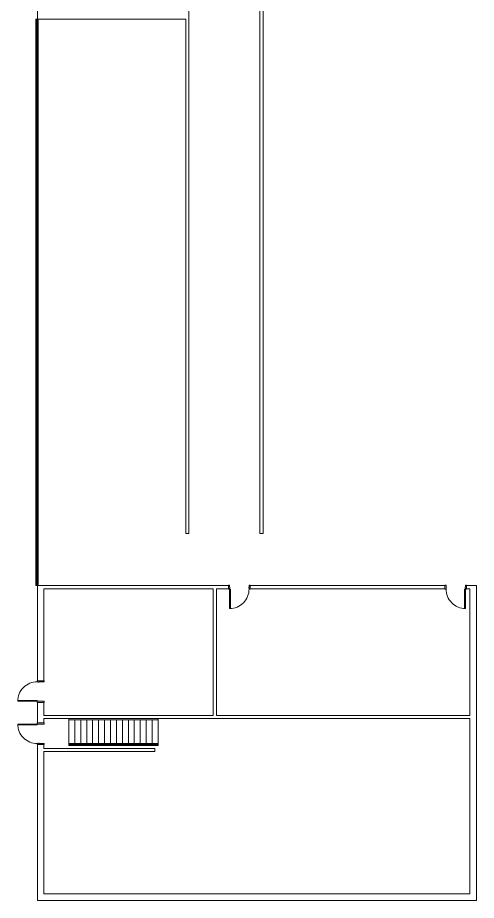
# Model space of a CAD drawing. Header units: inches. Extents: x 436 to 1284, y -1573 to 2891.
# Drawn here: x 436 to 1284, y -1573 to 59 of the extents above; entities that cross this region are included whole.
import ezdxf

# ---------------------------------------------------------------- set-up
doc = ezdxf.new("R2010")
doc.units = ezdxf.units.IN
doc.header["$MEASUREMENT"] = 0
for name, color, linetype, lineweight in [('A-DOOR', 31, 'Continuous', 9), ('A-DOOR-FRAM', 31, 'Continuous', 9), ('A-FLOR-HRAL', 11, 'Continuous', 9), ('A-WALL', 113, 'Continuous', 9), ('S-STRS', 31, 'Continuous', 9)]:
    doc.layers.add(name, color=color, linetype=linetype, lineweight=lineweight)

# ---------------------------------------------------------------- blocks, each defined once
blk = doc.blocks.new('Door-Single_CE_ - HM Door-2_ HM Frame-5141869-LEVEL 1 Map Export')
at = {"layer": 'A-DOOR'}
for p, q in [((16.25, -39.5), (16.25, -3.5)), ((16.25, -3.5), (18, -3.5)), ((16.25, -39.5), (16.25, -3.5)), ((18, -3.5), (16.25, -3.5)), ((18, -3.5), (18, -39.5)), ((18, -3.5), (18, -39.5)), ((18, -39.5), (16.25, -39.5)), ((18, -39.5), (16.25, -39.5))]:
    blk.add_line(p, q, dxfattribs=at)
blk.add_arc((18, -3.5), 36, 179.5, 270, dxfattribs=at)
blk.add_arc((18, -3.5), 36, 179.5, 270, dxfattribs=at)
blk.add_arc((18, -3.5), 36, 179.5, 270, dxfattribs=at)
blk.add_arc((18, -3.5), 36, 179.5, 270, dxfattribs=at)
at = {"layer": 'A-DOOR-FRAM'}
for p, q in [((-20, 3.5), (-18, 3.5)), ((-20, -3.5), (-20, 3.5)), ((-18, 3.5), (-18, 0.25)), ((-18, 0.25), (-17.5, 0.25)), ((-17.5, 0.25), (-17.5, -1.75)), ((17.5, 0.25), (18, 0.25)), ((17.5, -1.75), (17.5, 0.25)), ((18, 3.5), (20, 3.5)), ((18, 0.25), (18, 3.5)), ((20, 3.5), (20, -3.5)), ((-18, -3.5), (-20, -3.5)), ((-18, -1.75), (-18, -3.5)), ((-17.5, -1.75), (-18, -1.75)), ((18, -1.75), (17.5, -1.75)), ((18, -3.5), (18, -1.75)), ((20, -3.5), (18, -3.5))]:
    blk.add_line(p, q, dxfattribs=at)
blk = doc.blocks.new('Door-Single_CE_ - HM Door-2_ HM Frame-5144392-LEVEL 1 Map Export')
at = {"layer": 'A-DOOR'}
for p, q in [((18, 39.5), (16.25, 39.5)), ((16.25, 39.5), (16.25, 3.5)), ((18, 39.5), (16.25, 39.5)), ((16.25, 39.5), (16.25, 3.5)), ((18, 3.5), (18, 39.5)), ((18, 3.5), (18, 39.5)), ((16.25, 3.5), (18, 3.5)), ((18, 3.5), (16.25, 3.5))]:
    blk.add_line(p, q, dxfattribs=at)
blk.add_arc((18, 3.5), 36, 90, 180.5, dxfattribs=at)
blk.add_arc((18, 3.5), 36, 90, 180.5, dxfattribs=at)
blk.add_arc((18, 3.5), 36, 90, 180.5, dxfattribs=at)
blk.add_arc((18, 3.5), 36, 90, 180.5, dxfattribs=at)
at = {"layer": 'A-DOOR-FRAM'}
for p, q in [((-18, 3.5), (-20, 3.5)), ((-20, 3.5), (-20, -3.5)), ((-18, 1.75), (-18, 3.5)), ((-17.5, 1.75), (-18, 1.75)), ((-17.5, -0.25), (-17.5, 1.75)), ((18, 1.75), (17.5, 1.75)), ((17.5, 1.75), (17.5, -0.25)), ((20, 3.5), (18, 3.5)), ((18, 3.5), (18, 1.75)), ((20, -3.5), (20, 3.5)), ((-20, -3.5), (-18, -3.5)), ((-18, -3.5), (-18, -0.25)), ((-18, -0.25), (-17.5, -0.25)), ((17.5, -0.25), (18, -0.25)), ((18, -0.25), (18, -3.5)), ((18, -3.5), (20, -3.5))]:
    blk.add_line(p, q, dxfattribs=at)
blk = doc.blocks.new('Door-Single_CE_ - HM Door-2_ HM Frame-5144905-LEVEL 1 Map Export')
at = {"layer": 'A-DOOR'}
for p, q in [((16.25, -42.5), (16.25, -6.5)), ((16.25, -6.5), (18, -6.5)), ((16.25, -42.5), (16.25, -6.5)), ((18, -6.5), (16.25, -6.5)), ((18, -6.5), (18, -42.5)), ((18, -6.5), (18, -42.5)), ((18, -42.5), (16.25, -42.5)), ((18, -42.5), (16.25, -42.5))]:
    blk.add_line(p, q, dxfattribs=at)
blk.add_arc((18, -6.5), 36, 179.5, 270, dxfattribs=at)
blk.add_arc((18, -6.5), 36, 179.5, 270, dxfattribs=at)
blk.add_arc((18, -6.5), 36, 179.5, 270, dxfattribs=at)
blk.add_arc((18, -6.5), 36, 179.5, 270, dxfattribs=at)
at = {"layer": 'A-DOOR-FRAM'}
for p, q in [((-20, 6.5), (-18, 6.5)), ((-20, -6.5), (-20, 6.5)), ((-18, 6.5), (-18, -2.75)), ((18, 6.5), (20, 6.5)), ((18, -2.75), (18, 6.5)), ((20, 6.5), (20, -6.5)), ((-18, -6.5), (-20, -6.5)), ((-18, -2.75), (-17.5, -2.75)), ((-18, -4.75), (-18, -6.5)), ((-17.5, -4.75), (-18, -4.75)), ((-17.5, -2.75), (-17.5, -4.75)), ((17.5, -2.75), (18, -2.75)), ((17.5, -4.75), (17.5, -2.75)), ((18, -4.75), (17.5, -4.75)), ((18, -6.5), (18, -4.75)), ((20, -6.5), (18, -6.5))]:
    blk.add_line(p, q, dxfattribs=at)
blk = doc.blocks.new('Door-Single_CE_ - HM Door-2_ HM Frame-5144829-LEVEL 1 Map Export')
at = {"layer": 'A-DOOR'}
for p, q in [((18, 42.5), (16.25, 42.5)), ((16.25, 42.5), (16.25, 6.5)), ((18, 42.5), (16.25, 42.5)), ((16.25, 42.5), (16.25, 6.5)), ((18, 6.5), (18, 42.5)), ((18, 6.5), (18, 42.5)), ((16.25, 6.5), (18, 6.5)), ((18, 6.5), (16.25, 6.5))]:
    blk.add_line(p, q, dxfattribs=at)
blk.add_arc((18, 6.5), 36, 90, 180.5, dxfattribs=at)
blk.add_arc((18, 6.5), 36, 90, 180.5, dxfattribs=at)
blk.add_arc((18, 6.5), 36, 90, 180.5, dxfattribs=at)
blk.add_arc((18, 6.5), 36, 90, 180.5, dxfattribs=at)
at = {"layer": 'A-DOOR-FRAM'}
for p, q in [((-18, 6.5), (-20, 6.5)), ((-20, 6.5), (-20, -6.5)), ((-18, 4.75), (-18, 6.5)), ((-17.5, 4.75), (-18, 4.75)), ((-18, -6.5), (-18, 2.75)), ((-18, 2.75), (-17.5, 2.75)), ((-17.5, 2.75), (-17.5, 4.75)), ((18, 4.75), (17.5, 4.75)), ((17.5, 4.75), (17.5, 2.75)), ((17.5, 2.75), (18, 2.75)), ((20, 6.5), (18, 6.5)), ((18, 6.5), (18, 4.75)), ((18, 2.75), (18, -6.5)), ((20, -6.5), (20, 6.5)), ((-20, -6.5), (-18, -6.5)), ((18, -6.5), (20, -6.5))]:
    blk.add_line(p, q, dxfattribs=at)
blk = doc.blocks.new('Railing - Railing-5146243-LEVEL 1 Map Export')
at = {"layer": 'A-FLOR-HRAL'}
for p, q in [((530.6, -1238.6), (530.6, -1236.6)), ((695.6, -1238.6), (530.6, -1238.6)), ((695.6, -1236.6), (695.6, -1238.6))]:
    blk.add_line(p, q, dxfattribs=at)
blk = doc.blocks.new('Railing - Railing-5146247-LEVEL 1 Map Export')
at = {"layer": 'A-FLOR-HRAL'}
for p, q in [((530.6, -1284.6), (530.6, -1282.6)), ((695.6, -1282.6), (530.6, -1282.6)), ((695.6, -1284.6), (530.6, -1284.6)), ((695.6, -1282.6), (695.6, -1284.6))]:
    blk.add_line(p, q, dxfattribs=at)
blk = doc.blocks.new('Railing - 1 1_2_-V1-LEVEL 1 Map Export')
at = {"layer": 'A-FLOR-HRAL'}
for p, q in [((0.75, 0.75), (-0.75, 0.75)), ((-0.75, 0.75), (-0.75, -0.75)), ((0.75, -0.75), (0.75, 0.75)), ((-0.75, -0.75), (-0.25, -0.75)), ((0.25, -0.75), (0.75, -0.75))]:
    blk.add_line(p, q, dxfattribs=at)
blk = doc.blocks.new('Railing - 1 1_2_-V2-LEVEL 1 Map Export')
at = {"layer": 'A-FLOR-HRAL'}
for p, q in [((-0.25, 0.75), (-0.75, 0.75)), ((-0.75, 0.75), (-0.75, -0.75)), ((0.75, 0.75), (0.25, 0.75)), ((0.75, -0.75), (0.75, 0.75)), ((-0.75, -0.75), (0.75, -0.75))]:
    blk.add_line(p, q, dxfattribs=at)
blk = doc.blocks.new('Railing - 1_2_-5159289-LEVEL 1 Map Export')
at = {"layer": 'A-FLOR-HRAL'}
for p, q in [((0.25, 0.25), (-0.25, 0.25)), ((-0.25, 0.25), (-0.25, -0.25)), ((0.25, -0.25), (0.25, 0.25)), ((-0.25, -0.25), (0.25, -0.25))]:
    blk.add_line(p, q, dxfattribs=at)
blk = doc.blocks.new('Railing - Railing-5159008-LEVEL 1 Map Export')
at = {"layer": 'A-FLOR-HRAL'}
for p, q in [((469.6, 56.4), (469.8, 56.4)), ((469.6, 56.4), (469.6, -990.6)), ((471.3, 56.4), (471.6, 56.4)), ((471.6, 56.4), (471.6, -990.6)), ((469.8, -990.6), (469.6, -990.6)), ((471.6, -990.6), (471.3, -990.6))]:
    blk.add_line(p, q, dxfattribs=at)
for name, p in [('Railing - 1 1_2_-V1-LEVEL 1 Map Export', (470.6, 55.6)), ('Railing - 1_2_-5159289-LEVEL 1 Map Export', (470.6, 54.9)), ('Railing - 1_2_-5159289-LEVEL 1 Map Export', (470.6, 50.9)), ('Railing - 1_2_-5159289-LEVEL 1 Map Export', (470.6, 46.9)), ('Railing - 1_2_-5159289-LEVEL 1 Map Export', (470.6, 42.9)), ('Railing - 1_2_-5159289-LEVEL 1 Map Export', (470.6, 38.9)), ('Railing - 1_2_-5159289-LEVEL 1 Map Export', (470.6, 34.9)), ('Railing - 1_2_-5159289-LEVEL 1 Map Export', (470.6, 30.9)), ('Railing - 1_2_-5159289-LEVEL 1 Map Export', (470.6, 26.9)), ('Railing - 1_2_-5159289-LEVEL 1 Map Export', (470.6, 22.9)), ('Railing - 1_2_-5159289-LEVEL 1 Map Export', (470.6, 18.9)), ('Railing - 1_2_-5159289-LEVEL 1 Map Export', (470.6, 14.9)), ('Railing - 1_2_-5159289-LEVEL 1 Map Export', (470.6, 10.9)), ('Railing - 1_2_-5159289-LEVEL 1 Map Export', (470.6, 6.9)), ('Railing - 1_2_-5159289-LEVEL 1 Map Export', (470.6, 2.9)), ('Railing - 1_2_-5159289-LEVEL 1 Map Export', (470.6, -1.1)), ('Railing - 1_2_-5159289-LEVEL 1 Map Export', (470.6, -5.1)), ('Railing - 1_2_-5159289-LEVEL 1 Map Export', (470.6, -9.1)), ('Railing - 1_2_-5159289-LEVEL 1 Map Export', (470.6, -13.1)), ('Railing - 1_2_-5159289-LEVEL 1 Map Export', (470.6, -17.1)), ('Railing - 1_2_-5159289-LEVEL 1 Map Export', (470.6, -21.1)), ('Railing - 1_2_-5159289-LEVEL 1 Map Export', (470.6, -25.1)), ('Railing - 1_2_-5159289-LEVEL 1 Map Export', (470.6, -29.1)), ('Railing - 1_2_-5159289-LEVEL 1 Map Export', (470.6, -33.1)), ('Railing - 1_2_-5159289-LEVEL 1 Map Export', (470.6, -37.1)), ('Railing - 1_2_-5159289-LEVEL 1 Map Export', (470.6, -41.1)), ('Railing - 1_2_-5159289-LEVEL 1 Map Export', (470.6, -45.1)), ('Railing - 1_2_-5159289-LEVEL 1 Map Export', (470.6, -49.1)), ('Railing - 1_2_-5159289-LEVEL 1 Map Export', (470.6, -53.1)), ('Railing - 1_2_-5159289-LEVEL 1 Map Export', (470.6, -57.1)), ('Railing - 1_2_-5159289-LEVEL 1 Map Export', (470.6, -61.1)), ('Railing - 1_2_-5159289-LEVEL 1 Map Export', (470.6, -65.1)), ('Railing - 1_2_-5159289-LEVEL 1 Map Export', (470.6, -69.1)), ('Railing - 1_2_-5159289-LEVEL 1 Map Export', (470.6, -73.1)), ('Railing - 1_2_-5159289-LEVEL 1 Map Export', (470.6, -77.1)), ('Railing - 1_2_-5159289-LEVEL 1 Map Export', (470.6, -81.1)), ('Railing - 1_2_-5159289-LEVEL 1 Map Export', (470.6, -85.1)), ('Railing - 1_2_-5159289-LEVEL 1 Map Export', (470.6, -89.1)), ('Railing - 1_2_-5159289-LEVEL 1 Map Export', (470.6, -93.1)), ('Railing - 1_2_-5159289-LEVEL 1 Map Export', (470.6, -97.1)), ('Railing - 1_2_-5159289-LEVEL 1 Map Export', (470.6, -101.1)), ('Railing - 1_2_-5159289-LEVEL 1 Map Export', (470.6, -105.1)), ('Railing - 1_2_-5159289-LEVEL 1 Map Export', (470.6, -109.1)), ('Railing - 1_2_-5159289-LEVEL 1 Map Export', (470.6, -113.1)), ('Railing - 1_2_-5159289-LEVEL 1 Map Export', (470.6, -117.1)), ('Railing - 1_2_-5159289-LEVEL 1 Map Export', (470.6, -121.1)), ('Railing - 1_2_-5159289-LEVEL 1 Map Export', (470.6, -125.1)), ('Railing - 1_2_-5159289-LEVEL 1 Map Export', (470.6, -129.1)), ('Railing - 1_2_-5159289-LEVEL 1 Map Export', (470.6, -133.1)), ('Railing - 1_2_-5159289-LEVEL 1 Map Export', (470.6, -137.1)), ('Railing - 1_2_-5159289-LEVEL 1 Map Export', (470.6, -141.1)), ('Railing - 1_2_-5159289-LEVEL 1 Map Export', (470.6, -145.1)), ('Railing - 1_2_-5159289-LEVEL 1 Map Export', (470.6, -149.1)), ('Railing - 1_2_-5159289-LEVEL 1 Map Export', (470.6, -153.1)), ('Railing - 1_2_-5159289-LEVEL 1 Map Export', (470.6, -157.1)), ('Railing - 1_2_-5159289-LEVEL 1 Map Export', (470.6, -161.1)), ('Railing - 1_2_-5159289-LEVEL 1 Map Export', (470.6, -165.1)), ('Railing - 1_2_-5159289-LEVEL 1 Map Export', (470.6, -169.1)), ('Railing - 1_2_-5159289-LEVEL 1 Map Export', (470.6, -173.1)), ('Railing - 1_2_-5159289-LEVEL 1 Map Export', (470.6, -177.1)), ('Railing - 1_2_-5159289-LEVEL 1 Map Export', (470.6, -181.1)), ('Railing - 1_2_-5159289-LEVEL 1 Map Export', (470.6, -185.1)), ('Railing - 1_2_-5159289-LEVEL 1 Map Export', (470.6, -189.1)), ('Railing - 1_2_-5159289-LEVEL 1 Map Export', (470.6, -193.1)), ('Railing - 1_2_-5159289-LEVEL 1 Map Export', (470.6, -197.1)), ('Railing - 1_2_-5159289-LEVEL 1 Map Export', (470.6, -201.1)), ('Railing - 1_2_-5159289-LEVEL 1 Map Export', (470.6, -205.1)), ('Railing - 1_2_-5159289-LEVEL 1 Map Export', (470.6, -209.1)), ('Railing - 1_2_-5159289-LEVEL 1 Map Export', (470.6, -213.1)), ('Railing - 1_2_-5159289-LEVEL 1 Map Export', (470.6, -217.1)), ('Railing - 1_2_-5159289-LEVEL 1 Map Export', (470.6, -221.1)), ('Railing - 1_2_-5159289-LEVEL 1 Map Export', (470.6, -225.1)), ('Railing - 1_2_-5159289-LEVEL 1 Map Export', (470.6, -229.1)), ('Railing - 1_2_-5159289-LEVEL 1 Map Export', (470.6, -233.1)), ('Railing - 1_2_-5159289-LEVEL 1 Map Export', (470.6, -237.1)), ('Railing - 1_2_-5159289-LEVEL 1 Map Export', (470.6, -241.1)), ('Railing - 1_2_-5159289-LEVEL 1 Map Export', (470.6, -245.1)), ('Railing - 1_2_-5159289-LEVEL 1 Map Export', (470.6, -249.1)), ('Railing - 1_2_-5159289-LEVEL 1 Map Export', (470.6, -253.1)), ('Railing - 1_2_-5159289-LEVEL 1 Map Export', (470.6, -257.1)), ('Railing - 1_2_-5159289-LEVEL 1 Map Export', (470.6, -261.1)), ('Railing - 1_2_-5159289-LEVEL 1 Map Export', (470.6, -265.1)), ('Railing - 1_2_-5159289-LEVEL 1 Map Export', (470.6, -269.1)), ('Railing - 1_2_-5159289-LEVEL 1 Map Export', (470.6, -273.1)), ('Railing - 1_2_-5159289-LEVEL 1 Map Export', (470.6, -277.1)), ('Railing - 1_2_-5159289-LEVEL 1 Map Export', (470.6, -281.1)), ('Railing - 1_2_-5159289-LEVEL 1 Map Export', (470.6, -285.1)), ('Railing - 1_2_-5159289-LEVEL 1 Map Export', (470.6, -289.1)), ('Railing - 1_2_-5159289-LEVEL 1 Map Export', (470.6, -293.1)), ('Railing - 1_2_-5159289-LEVEL 1 Map Export', (470.6, -297.1)), ('Railing - 1_2_-5159289-LEVEL 1 Map Export', (470.6, -301.1)), ('Railing - 1_2_-5159289-LEVEL 1 Map Export', (470.6, -305.1)), ('Railing - 1_2_-5159289-LEVEL 1 Map Export', (470.6, -309.1)), ('Railing - 1_2_-5159289-LEVEL 1 Map Export', (470.6, -313.1)), ('Railing - 1_2_-5159289-LEVEL 1 Map Export', (470.6, -317.1)), ('Railing - 1_2_-5159289-LEVEL 1 Map Export', (470.6, -321.1)), ('Railing - 1_2_-5159289-LEVEL 1 Map Export', (470.6, -325.1)), ('Railing - 1_2_-5159289-LEVEL 1 Map Export', (470.6, -329.1)), ('Railing - 1_2_-5159289-LEVEL 1 Map Export', (470.6, -333.1)), ('Railing - 1_2_-5159289-LEVEL 1 Map Export', (470.6, -337.1)), ('Railing - 1_2_-5159289-LEVEL 1 Map Export', (470.6, -341.1)), ('Railing - 1_2_-5159289-LEVEL 1 Map Export', (470.6, -345.1)), ('Railing - 1_2_-5159289-LEVEL 1 Map Export', (470.6, -349.1)), ('Railing - 1_2_-5159289-LEVEL 1 Map Export', (470.6, -353.1)), ('Railing - 1_2_-5159289-LEVEL 1 Map Export', (470.6, -357.1)), ('Railing - 1_2_-5159289-LEVEL 1 Map Export', (470.6, -361.1)), ('Railing - 1_2_-5159289-LEVEL 1 Map Export', (470.6, -365.1)), ('Railing - 1_2_-5159289-LEVEL 1 Map Export', (470.6, -369.1)), ('Railing - 1_2_-5159289-LEVEL 1 Map Export', (470.6, -373.1)), ('Railing - 1_2_-5159289-LEVEL 1 Map Export', (470.6, -377.1)), ('Railing - 1_2_-5159289-LEVEL 1 Map Export', (470.6, -381.1)), ('Railing - 1_2_-5159289-LEVEL 1 Map Export', (470.6, -385.1)), ('Railing - 1_2_-5159289-LEVEL 1 Map Export', (470.6, -389.1)), ('Railing - 1_2_-5159289-LEVEL 1 Map Export', (470.6, -393.1)), ('Railing - 1_2_-5159289-LEVEL 1 Map Export', (470.6, -397.1)), ('Railing - 1_2_-5159289-LEVEL 1 Map Export', (470.6, -401.1)), ('Railing - 1_2_-5159289-LEVEL 1 Map Export', (470.6, -405.1)), ('Railing - 1_2_-5159289-LEVEL 1 Map Export', (470.6, -409.1)), ('Railing - 1_2_-5159289-LEVEL 1 Map Export', (470.6, -413.1)), ('Railing - 1_2_-5159289-LEVEL 1 Map Export', (470.6, -417.1)), ('Railing - 1_2_-5159289-LEVEL 1 Map Export', (470.6, -421.1)), ('Railing - 1_2_-5159289-LEVEL 1 Map Export', (470.6, -425.1)), ('Railing - 1_2_-5159289-LEVEL 1 Map Export', (470.6, -429.1)), ('Railing - 1_2_-5159289-LEVEL 1 Map Export', (470.6, -433.1)), ('Railing - 1_2_-5159289-LEVEL 1 Map Export', (470.6, -437.1)), ('Railing - 1_2_-5159289-LEVEL 1 Map Export', (470.6, -441.1)), ('Railing - 1_2_-5159289-LEVEL 1 Map Export', (470.6, -445.1)), ('Railing - 1_2_-5159289-LEVEL 1 Map Export', (470.6, -449.1)), ('Railing - 1_2_-5159289-LEVEL 1 Map Export', (470.6, -453.1)), ('Railing - 1_2_-5159289-LEVEL 1 Map Export', (470.6, -457.1)), ('Railing - 1_2_-5159289-LEVEL 1 Map Export', (470.6, -461.1)), ('Railing - 1_2_-5159289-LEVEL 1 Map Export', (470.6, -465.1)), ('Railing - 1_2_-5159289-LEVEL 1 Map Export', (470.6, -469.1)), ('Railing - 1_2_-5159289-LEVEL 1 Map Export', (470.6, -473.1)), ('Railing - 1_2_-5159289-LEVEL 1 Map Export', (470.6, -477.1)), ('Railing - 1_2_-5159289-LEVEL 1 Map Export', (470.6, -481.1)), ('Railing - 1_2_-5159289-LEVEL 1 Map Export', (470.6, -485.1)), ('Railing - 1_2_-5159289-LEVEL 1 Map Export', (470.6, -489.1)), ('Railing - 1_2_-5159289-LEVEL 1 Map Export', (470.6, -493.1)), ('Railing - 1_2_-5159289-LEVEL 1 Map Export', (470.6, -497.1)), ('Railing - 1_2_-5159289-LEVEL 1 Map Export', (470.6, -501.1)), ('Railing - 1_2_-5159289-LEVEL 1 Map Export', (470.6, -505.1)), ('Railing - 1_2_-5159289-LEVEL 1 Map Export', (470.6, -509.1)), ('Railing - 1_2_-5159289-LEVEL 1 Map Export', (470.6, -513.1)), ('Railing - 1_2_-5159289-LEVEL 1 Map Export', (470.6, -517.1)), ('Railing - 1_2_-5159289-LEVEL 1 Map Export', (470.6, -521.1)), ('Railing - 1_2_-5159289-LEVEL 1 Map Export', (470.6, -525.1)), ('Railing - 1_2_-5159289-LEVEL 1 Map Export', (470.6, -529.1)), ('Railing - 1_2_-5159289-LEVEL 1 Map Export', (470.6, -533.1)), ('Railing - 1_2_-5159289-LEVEL 1 Map Export', (470.6, -537.1)), ('Railing - 1_2_-5159289-LEVEL 1 Map Export', (470.6, -541.1)), ('Railing - 1_2_-5159289-LEVEL 1 Map Export', (470.6, -545.1)), ('Railing - 1_2_-5159289-LEVEL 1 Map Export', (470.6, -549.1)), ('Railing - 1_2_-5159289-LEVEL 1 Map Export', (470.6, -553.1)), ('Railing - 1_2_-5159289-LEVEL 1 Map Export', (470.6, -557.1)), ('Railing - 1_2_-5159289-LEVEL 1 Map Export', (470.6, -561.1)), ('Railing - 1_2_-5159289-LEVEL 1 Map Export', (470.6, -565.1)), ('Railing - 1_2_-5159289-LEVEL 1 Map Export', (470.6, -569.1)), ('Railing - 1_2_-5159289-LEVEL 1 Map Export', (470.6, -573.1)), ('Railing - 1_2_-5159289-LEVEL 1 Map Export', (470.6, -577.1)), ('Railing - 1_2_-5159289-LEVEL 1 Map Export', (470.6, -581.1)), ('Railing - 1_2_-5159289-LEVEL 1 Map Export', (470.6, -585.1)), ('Railing - 1_2_-5159289-LEVEL 1 Map Export', (470.6, -589.1)), ('Railing - 1_2_-5159289-LEVEL 1 Map Export', (470.6, -593.1)), ('Railing - 1_2_-5159289-LEVEL 1 Map Export', (470.6, -597.1)), ('Railing - 1_2_-5159289-LEVEL 1 Map Export', (470.6, -601.1)), ('Railing - 1_2_-5159289-LEVEL 1 Map Export', (470.6, -605.1)), ('Railing - 1_2_-5159289-LEVEL 1 Map Export', (470.6, -609.1)), ('Railing - 1_2_-5159289-LEVEL 1 Map Export', (470.6, -613.1)), ('Railing - 1_2_-5159289-LEVEL 1 Map Export', (470.6, -617.1)), ('Railing - 1_2_-5159289-LEVEL 1 Map Export', (470.6, -621.1)), ('Railing - 1_2_-5159289-LEVEL 1 Map Export', (470.6, -625.1)), ('Railing - 1_2_-5159289-LEVEL 1 Map Export', (470.6, -629.1)), ('Railing - 1_2_-5159289-LEVEL 1 Map Export', (470.6, -633.1)), ('Railing - 1_2_-5159289-LEVEL 1 Map Export', (470.6, -637.1)), ('Railing - 1_2_-5159289-LEVEL 1 Map Export', (470.6, -641.1)), ('Railing - 1_2_-5159289-LEVEL 1 Map Export', (470.6, -645.1)), ('Railing - 1_2_-5159289-LEVEL 1 Map Export', (470.6, -649.1)), ('Railing - 1_2_-5159289-LEVEL 1 Map Export', (470.6, -653.1)), ('Railing - 1_2_-5159289-LEVEL 1 Map Export', (470.6, -657.1)), ('Railing - 1_2_-5159289-LEVEL 1 Map Export', (470.6, -661.1)), ('Railing - 1_2_-5159289-LEVEL 1 Map Export', (470.6, -665.1)), ('Railing - 1_2_-5159289-LEVEL 1 Map Export', (470.6, -669.1)), ('Railing - 1_2_-5159289-LEVEL 1 Map Export', (470.6, -673.1)), ('Railing - 1_2_-5159289-LEVEL 1 Map Export', (470.6, -677.1)), ('Railing - 1_2_-5159289-LEVEL 1 Map Export', (470.6, -681.1)), ('Railing - 1_2_-5159289-LEVEL 1 Map Export', (470.6, -685.1)), ('Railing - 1_2_-5159289-LEVEL 1 Map Export', (470.6, -689.1)), ('Railing - 1_2_-5159289-LEVEL 1 Map Export', (470.6, -693.1)), ('Railing - 1_2_-5159289-LEVEL 1 Map Export', (470.6, -697.1)), ('Railing - 1_2_-5159289-LEVEL 1 Map Export', (470.6, -701.1)), ('Railing - 1_2_-5159289-LEVEL 1 Map Export', (470.6, -705.1)), ('Railing - 1_2_-5159289-LEVEL 1 Map Export', (470.6, -709.1)), ('Railing - 1_2_-5159289-LEVEL 1 Map Export', (470.6, -713.1)), ('Railing - 1_2_-5159289-LEVEL 1 Map Export', (470.6, -717.1)), ('Railing - 1_2_-5159289-LEVEL 1 Map Export', (470.6, -721.1)), ('Railing - 1_2_-5159289-LEVEL 1 Map Export', (470.6, -725.1)), ('Railing - 1_2_-5159289-LEVEL 1 Map Export', (470.6, -729.1)), ('Railing - 1_2_-5159289-LEVEL 1 Map Export', (470.6, -733.1)), ('Railing - 1_2_-5159289-LEVEL 1 Map Export', (470.6, -737.1)), ('Railing - 1_2_-5159289-LEVEL 1 Map Export', (470.6, -741.1)), ('Railing - 1_2_-5159289-LEVEL 1 Map Export', (470.6, -745.1)), ('Railing - 1_2_-5159289-LEVEL 1 Map Export', (470.6, -749.1)), ('Railing - 1_2_-5159289-LEVEL 1 Map Export', (470.6, -753.1)), ('Railing - 1_2_-5159289-LEVEL 1 Map Export', (470.6, -757.1)), ('Railing - 1_2_-5159289-LEVEL 1 Map Export', (470.6, -761.1)), ('Railing - 1_2_-5159289-LEVEL 1 Map Export', (470.6, -765.1)), ('Railing - 1_2_-5159289-LEVEL 1 Map Export', (470.6, -769.1)), ('Railing - 1_2_-5159289-LEVEL 1 Map Export', (470.6, -773.1)), ('Railing - 1_2_-5159289-LEVEL 1 Map Export', (470.6, -777.1)), ('Railing - 1_2_-5159289-LEVEL 1 Map Export', (470.6, -781.1)), ('Railing - 1_2_-5159289-LEVEL 1 Map Export', (470.6, -785.1)), ('Railing - 1_2_-5159289-LEVEL 1 Map Export', (470.6, -789.1)), ('Railing - 1_2_-5159289-LEVEL 1 Map Export', (470.6, -793.1)), ('Railing - 1_2_-5159289-LEVEL 1 Map Export', (470.6, -797.1)), ('Railing - 1_2_-5159289-LEVEL 1 Map Export', (470.6, -801.1)), ('Railing - 1_2_-5159289-LEVEL 1 Map Export', (470.6, -805.1)), ('Railing - 1_2_-5159289-LEVEL 1 Map Export', (470.6, -809.1)), ('Railing - 1_2_-5159289-LEVEL 1 Map Export', (470.6, -813.1)), ('Railing - 1_2_-5159289-LEVEL 1 Map Export', (470.6, -817.1)), ('Railing - 1_2_-5159289-LEVEL 1 Map Export', (470.6, -821.1)), ('Railing - 1_2_-5159289-LEVEL 1 Map Export', (470.6, -825.1)), ('Railing - 1_2_-5159289-LEVEL 1 Map Export', (470.6, -829.1)), ('Railing - 1_2_-5159289-LEVEL 1 Map Export', (470.6, -833.1)), ('Railing - 1_2_-5159289-LEVEL 1 Map Export', (470.6, -837.1)), ('Railing - 1_2_-5159289-LEVEL 1 Map Export', (470.6, -841.1)), ('Railing - 1_2_-5159289-LEVEL 1 Map Export', (470.6, -845.1)), ('Railing - 1_2_-5159289-LEVEL 1 Map Export', (470.6, -849.1)), ('Railing - 1_2_-5159289-LEVEL 1 Map Export', (470.6, -853.1)), ('Railing - 1_2_-5159289-LEVEL 1 Map Export', (470.6, -857.1)), ('Railing - 1_2_-5159289-LEVEL 1 Map Export', (470.6, -861.1)), ('Railing - 1_2_-5159289-LEVEL 1 Map Export', (470.6, -865.1)), ('Railing - 1_2_-5159289-LEVEL 1 Map Export', (470.6, -869.1)), ('Railing - 1_2_-5159289-LEVEL 1 Map Export', (470.6, -873.1)), ('Railing - 1_2_-5159289-LEVEL 1 Map Export', (470.6, -877.1)), ('Railing - 1_2_-5159289-LEVEL 1 Map Export', (470.6, -881.1)), ('Railing - 1_2_-5159289-LEVEL 1 Map Export', (470.6, -885.1)), ('Railing - 1_2_-5159289-LEVEL 1 Map Export', (470.6, -889.1)), ('Railing - 1_2_-5159289-LEVEL 1 Map Export', (470.6, -893.1)), ('Railing - 1_2_-5159289-LEVEL 1 Map Export', (470.6, -897.1)), ('Railing - 1_2_-5159289-LEVEL 1 Map Export', (470.6, -901.1)), ('Railing - 1_2_-5159289-LEVEL 1 Map Export', (470.6, -905.1)), ('Railing - 1_2_-5159289-LEVEL 1 Map Export', (470.6, -909.1)), ('Railing - 1_2_-5159289-LEVEL 1 Map Export', (470.6, -913.1)), ('Railing - 1_2_-5159289-LEVEL 1 Map Export', (470.6, -917.1)), ('Railing - 1_2_-5159289-LEVEL 1 Map Export', (470.6, -921.1)), ('Railing - 1_2_-5159289-LEVEL 1 Map Export', (470.6, -925.1)), ('Railing - 1_2_-5159289-LEVEL 1 Map Export', (470.6, -929.1)), ('Railing - 1_2_-5159289-LEVEL 1 Map Export', (470.6, -933.1)), ('Railing - 1_2_-5159289-LEVEL 1 Map Export', (470.6, -937.1)), ('Railing - 1_2_-5159289-LEVEL 1 Map Export', (470.6, -941.1)), ('Railing - 1_2_-5159289-LEVEL 1 Map Export', (470.6, -945.1)), ('Railing - 1_2_-5159289-LEVEL 1 Map Export', (470.6, -949.1)), ('Railing - 1_2_-5159289-LEVEL 1 Map Export', (470.6, -953.1)), ('Railing - 1_2_-5159289-LEVEL 1 Map Export', (470.6, -957.1)), ('Railing - 1_2_-5159289-LEVEL 1 Map Export', (470.6, -961.1)), ('Railing - 1_2_-5159289-LEVEL 1 Map Export', (470.6, -965.1)), ('Railing - 1_2_-5159289-LEVEL 1 Map Export', (470.6, -969.1)), ('Railing - 1_2_-5159289-LEVEL 1 Map Export', (470.6, -973.1)), ('Railing - 1_2_-5159289-LEVEL 1 Map Export', (470.6, -977.1)), ('Railing - 1 1_2_-V2-LEVEL 1 Map Export', (470.6, -989.9)), ('Railing - 1_2_-5159289-LEVEL 1 Map Export', (470.6, -981.1)), ('Railing - 1_2_-5159289-LEVEL 1 Map Export', (470.6, -985.1)), ('Railing - 1_2_-5159289-LEVEL 1 Map Export', (470.6, -989.1))]:
    blk.add_blockref(name, p)
blk = doc.blocks.new('Handrail Type - Handrail_Internal_-5159205-LEVEL 1 Map Export')
at = {"layer": 'A-FLOR-HRAL'}
for p, q in [((472.6, 56.4), (472.6, -990.6)), ((474.1, -990.6), (474.1, 56.4))]:
    blk.add_line(p, q, dxfattribs=at)
blk = doc.blocks.new('Handrail Type - Handrail_Internal_-V3-LEVEL 1 Map Export')
at = {"layer": 'A-FLOR-HRAL'}
for p, q in [((472.6, 56.4), (472.6, -990.6)), ((474.1, 56.4), (474.1, -990.6))]:
    blk.add_line(p, q, dxfattribs=at)

msp = doc.modelspace()

# ---------------------------------------------------------------- linework, layer by layer
at = {"layer": 'A-WALL', "lineweight": 15}
for p, q in [((883.6, 2213.4), (883.6, -894.6)), ((889.6, -894.6), (889.6, 2213.4)), ((472.6, 347.4), (472.6, 56.4)), ((752.6, -894.6), (752.6, 119.4)), ((472.6, 56.4), (746.6, 56.4)), ((746.6, 56.4), (746.6, -894.6)), ((746.6, -894.6), (752.6, -894.6)), ((883.6, -894.6), (889.6, -894.6)), ((825.6, -990.6), (472.6, -990.6)), ((472.6, -990.6), (472.6, -1166.6)), ((825.6, -996.6), (825.6, -990.6)), ((1225.6, -990.6), (865.6, -990.6)), ((865.6, -990.6), (865.6, -996.6)), ((1225.6, -996.6), (1225.6, -990.6)), ((1265.6, -990.6), (1265.6, -996.6)), ((1283.6, -990.6), (1265.6, -990.6)), ((1283.6, -1572.6), (1283.6, -990.6)), ((484.6, -996.6), (797.6, -996.6)), ((484.6, -1166.6), (484.6, -996.6)), ((797.6, -996.6), (797.6, -1230.6)), ((803.6, -996.6), (825.6, -996.6)), ((803.6, -1230.6), (803.6, -996.6)), ((865.6, -996.6), (1225.6, -996.6)), ((1265.6, -996.6), (1271.6, -996.6)), ((1271.6, -996.6), (1271.6, -1230.6)), ((472.6, -1166.6), (484.6, -1166.6)), ((484.6, -1206.6), (472.6, -1206.6)), ((472.6, -1206.6), (472.6, -1244.6)), ((484.6, -1230.6), (484.6, -1206.6)), ((797.6, -1230.6), (484.6, -1230.6)), ((484.6, -1244.6), (484.6, -1236.6)), ((484.6, -1236.6), (1271.6, -1236.6)), ((1271.6, -1230.6), (803.6, -1230.6)), ((1271.6, -1236.6), (1271.6, -1560.6)), ((472.6, -1244.6), (484.6, -1244.6)), ((484.6, -1284.6), (472.6, -1284.6)), ((472.6, -1284.6), (472.6, -1572.6)), ((484.6, -1291.6), (484.6, -1284.6)), ((689.6, -1291.6), (484.6, -1291.6)), ((484.6, -1560.6), (484.6, -1297.6)), ((484.6, -1297.6), (689.6, -1297.6)), ((689.6, -1297.6), (689.6, -1291.6)), ((1271.6, -1560.6), (484.6, -1560.6)), ((472.6, -1572.6), (1283.6, -1572.6))]:
    msp.add_line(p, q, dxfattribs=at)
at = {"layer": 'S-STRS'}
for p, q in [((530.6, -1282.6), (530.6, -1238.6)), ((541.6, -1282.6), (541.6, -1238.6)), ((552.6, -1282.6), (552.6, -1238.6)), ((563.6, -1282.6), (563.6, -1238.6)), ((574.6, -1282.6), (574.6, -1238.6)), ((585.6, -1282.6), (585.6, -1238.6)), ((596.6, -1282.6), (596.6, -1238.6)), ((607.6, -1282.6), (607.6, -1238.6)), ((618.6, -1282.6), (618.6, -1238.6)), ((629.6, -1282.6), (629.6, -1238.6)), ((640.6, -1282.6), (640.6, -1238.6)), ((651.6, -1282.6), (651.6, -1238.6)), ((662.6, -1282.6), (662.6, -1238.6)), ((673.6, -1282.6), (673.6, -1238.6)), ((684.6, -1282.6), (684.6, -1238.6)), ((695.6, -1282.6), (695.6, -1238.6)), ((530.6, -1284.6), (530.6, -1286.6)), ((695.6, -1286.6), (530.6, -1286.6)), ((695.6, -1286.6), (695.6, -1284.6))]:
    msp.add_line(p, q, dxfattribs=at)

# ---------------------------------------------------------------- block references
at = {"layer": 'A-DOOR'}
for name, p, rotation in [('Door-Single_CE_ - HM Door-2_ HM Frame-5144392-LEVEL 1 Map Export', (845.6, -993.6), 180), ('Door-Single_CE_ - HM Door-2_ HM Frame-5144905-LEVEL 1 Map Export', (478.6, -1186.6), 269.9999999999999), ('Door-Single_CE_ - HM Door-2_ HM Frame-5144829-LEVEL 1 Map Export', (478.6, -1264.6), 89.99999999999991)]:
    msp.add_blockref(name, p, dxfattribs=dict(at, rotation=rotation))
msp.add_blockref('Door-Single_CE_ - HM Door-2_ HM Frame-5141869-LEVEL 1 Map Export', (1245.6, -993.6), dxfattribs=at)
at = {"layer": 'A-FLOR-HRAL'}
for name in ['Railing - Railing-5159008-LEVEL 1 Map Export', 'Handrail Type - Handrail_Internal_-5159205-LEVEL 1 Map Export', 'Handrail Type - Handrail_Internal_-V3-LEVEL 1 Map Export', 'Railing - Railing-5146243-LEVEL 1 Map Export', 'Railing - Railing-5146247-LEVEL 1 Map Export']:
    msp.add_blockref(name, (0, 0), dxfattribs=at)

doc.saveas('drawing.dxf')
